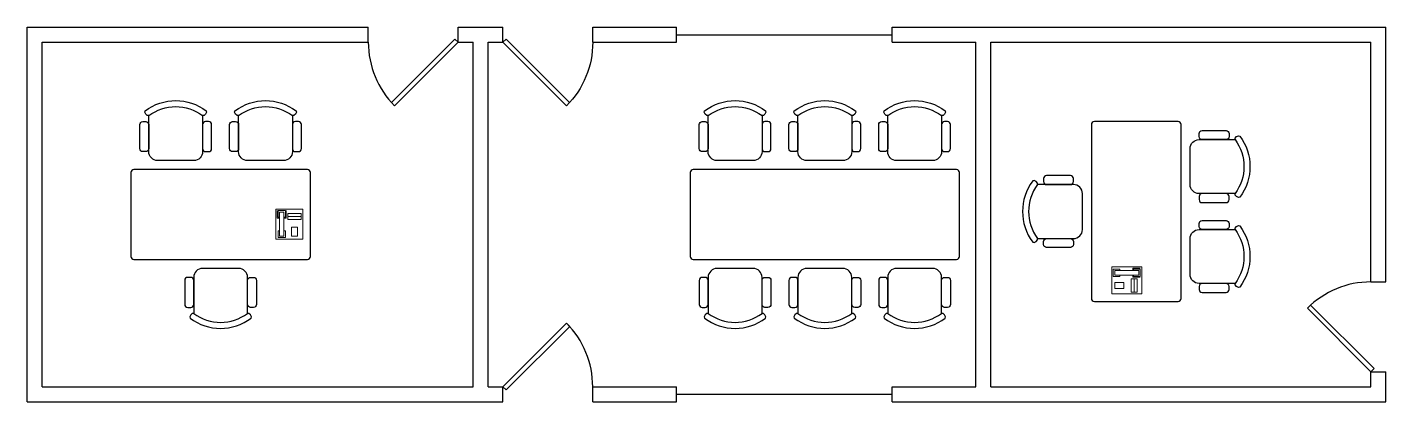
# Model space of a CAD drawing. Header units: inches. Extents: x 88 to 542, y 110 to 235.
import ezdxf

# ---------------------------------------------------------------- set-up
doc = ezdxf.new("R2010")
doc.units = ezdxf.units.IN
for name, color, linetype in [('Door', 3, 'Continuous'), ('Furniture', 2, 'Continuous'), ('Glass', 6, 'Continuous'), ('Walls', 1, 'Continuous')]:
    doc.layers.add(name, color=color, linetype=linetype)
doc.layers.add('Equipment', color=4, linetype='Continuous', lineweight=15)

# ---------------------------------------------------------------- blocks, each defined once
blk = doc.blocks.new('Phone')
at = {"linetype": 'Continuous'}
for p, q in [((-4.5, -5), (-4.5, 5)), ((-4.5, 5), (4.5, 5)), ((4.5, 5), (4.5, -5)), ((-4, 4.5), (-4, 2)), ((-4, 2), (-3.25, 2)), ((-3.75, 4.5), (-3.75, 2.25)), ((-1.25, 4.5), (-3.75, 4.5)), ((-3.75, 2.25), (-3.25, 2.25)), ((-3.25, 4), (-3.25, -4)), ((-3.25, 4), (-1.75, 4)), ((-1.75, -4), (-1.75, 4)), ((-1.75, 2.25), (-1.25, 2.25)), ((-1.75, 2), (-1, 2)), ((-1.25, 2.25), (-1.25, 4.5)), ((-1, 2), (-1, 4.5)), ((4, 3.5), (-0.5, 3.5)), ((-0.5, 3.5), (-0.5, 1.5)), ((-0.5, 2.5), (4, 2.5)), ((-0.5, 1.5), (4, 1.5)), ((4, 1.5), (4, 3.5)), ((-3.75, -2.25), (-3.25, -2.25)), ((-3.75, -4.5), (-3.75, -2.25)), ((-1.25, -4.5), (-3.75, -4.5)), ((-3.25, -4), (-1.75, -4)), ((-1.75, -2.25), (-1.25, -2.25)), ((-1.25, -2.25), (-1.25, -4.5)), ((2.75, -1), (0.75, -1)), ((0.75, -1), (0.75, -4)), ((0.75, -4), (2.75, -4)), ((2.75, -4), (2.75, -1)), ((4.5, -5), (-4.5, -5))]:
    blk.add_line(p, q, dxfattribs=at)
blk = doc.blocks.new('Desk')
blk.add_lwpolyline([(-30, 1, 0.414214), (-29, 0), (29, 0, 0.414214), (30, 1), (30, 29, 0.414214), (29, 30), (-29, 30, 0.414214), (-30, 29)], format="xyb", close=True)
at = {"layer": 'Equipment'}
blk.add_blockref('Phone', (22.93, 11.81), dxfattribs=at)
blk = doc.blocks.new('Chair')
for p, q in [((6, 0), (-6, 0)), ((-9, -3), (-9, -15)), ((9, -15), (9, -3))]:
    blk.add_line(p, q)
for points in [[(-9, -4, 0.414214), (-10, -3), (-11, -3, 0.414214), (-12, -4), (-12, -12, 0.414214), (-11, -13), (-10, -13, 0.414214), (-9, -12)], [(9, -4, -0.414214), (10, -3), (11, -3, -0.414214), (12, -4), (12, -12, -0.414214), (11, -13), (10, -13, -0.414214), (9, -12)]]:
    blk.add_lwpolyline(points, format="xyb", close=True)
for centre, radius, start, end in [((-6, -3), 3, 90, 180), ((6, -3), 3, 0, 90), ((0, -3), 17, 233.1301, 306.8699), ((0, -3), 15, 233.1301, 306.8699)]:
    blk.add_arc(centre, radius, start, end)
for points in [[(-9, -15), (-9.53, -14.6), (-10.73, -16.2), (-10.2, -16.6)], [(10.2, -16.6), (10.73, -16.2), (9.53, -14.6), (9, -15)]]:
    blk.add_open_spline(points, degree=3)
blk = doc.blocks.new('Door')
at = {"color": 0}
blk.add_lwpolyline([(0, 0), (1.06, -1.06), (22.27, 20.15), (21.21, 21.21)], close=True, dxfattribs=at)
blk.add_arc((0, 0), 30, 0, 45, dxfattribs=at)

msp = doc.modelspace()

# ---------------------------------------------------------------- linework, layer by layer
at = {"layer": 'Door'}
msp.add_lwpolyline([(246.53, 115.4), (247.59, 114.34), (268.81, 135.55), (267.75, 136.61)], close=True, dxfattribs=at)
msp.add_arc((246.53, 115.4), 30, 0, 45, dxfattribs=at)
at = {"layer": 'Furniture'}
msp.add_lwpolyline([(309.08, 158.9, 0.414214), (310.08, 157.9), (398.08, 157.9, 0.414214), (399.08, 158.9), (399.08, 186.9, 0.414214), (398.08, 187.9), (310.08, 187.9, 0.414214), (309.08, 186.9)], format="xyb", close=True, dxfattribs=at)
at = {"layer": 'Glass'}
for p, q in [((304.53, 232.9), (376.53, 232.9)), ((304.53, 112.9), (376.53, 112.9))]:
    msp.add_line(p, q, dxfattribs=at)
at = {"layer": 'Walls'}
for p, q in [((87.53, 110.4), (87.53, 235.4)), ((87.53, 235.4), (201.53, 235.4)), ((201.53, 230.4), (201.53, 235.4)), ((231.53, 230.4), (231.53, 235.4)), ((231.53, 235.4), (246.53, 235.4)), ((246.53, 230.4), (246.53, 235.4)), ((276.53, 230.4), (276.53, 235.4)), ((276.53, 235.4), (304.53, 235.4)), ((304.53, 230.4), (304.53, 235.4)), ((376.53, 230.4), (376.53, 235.4)), ((376.53, 235.4), (541.53, 235.4)), ((541.53, 150.4), (541.53, 235.4)), ((92.53, 115.4), (92.53, 230.4)), ((92.53, 230.4), (201.53, 230.4)), ((231.53, 230.4), (236.53, 230.4)), ((236.53, 115.4), (236.53, 230.4)), ((241.53, 115.4), (241.53, 230.4)), ((241.53, 230.4), (246.53, 230.4)), ((276.53, 230.4), (304.53, 230.4)), ((376.53, 230.4), (404.53, 230.4)), ((404.53, 115.4), (404.53, 230.4)), ((409.53, 115.4), (409.53, 230.4)), ((409.53, 230.4), (536.53, 230.4)), ((536.53, 150.4), (536.53, 230.4)), ((536.53, 150.4), (541.53, 150.4)), ((536.53, 115.4), (536.53, 120.4)), ((536.53, 120.4), (541.53, 120.4)), ((541.53, 110.4), (541.53, 120.4)), ((92.53, 115.4), (236.53, 115.4)), ((241.53, 115.4), (246.53, 115.4)), ((246.53, 110.4), (246.53, 115.4)), ((276.53, 110.4), (276.53, 115.4)), ((276.53, 115.4), (304.53, 115.4)), ((304.53, 110.4), (304.53, 115.4)), ((376.53, 110.4), (376.53, 115.4)), ((376.53, 115.4), (404.53, 115.4)), ((409.53, 115.4), (536.53, 115.4)), ((87.53, 110.4), (246.53, 110.4)), ((276.53, 110.4), (304.53, 110.4)), ((376.53, 110.4), (541.53, 110.4))]:
    msp.add_line(p, q, dxfattribs=at)

# ---------------------------------------------------------------- block references
at = {"layer": 'Door'}
for p, rotation in [((231.53, 230.4), 180), ((536.53, 120.4), 90)]:
    msp.add_blockref('Door', p, dxfattribs=dict(at, rotation=rotation))
at = {"layer": 'Door', "xscale": -1, "rotation": 180}
msp.add_blockref('Door', (246.53, 230.4), dxfattribs=at)
at = {"layer": 'Furniture', "xscale": -1}
for p, rotation in [((137.17, 190.9), 180), ((167.17, 190.9), 180), ((324.08, 190.9), 180), ((354.08, 190.9), 180), ((384.08, 190.9), 180), ((476.14, 188.88), 90), ((476.14, 158.88), 90)]:
    msp.add_blockref('Chair', p, dxfattribs=dict(at, rotation=rotation))
at = {"layer": 'Furniture', "rotation": 270}
for name, p in [('Desk', (443.14, 173.88)), ('Chair', (440.14, 173.88))]:
    msp.add_blockref(name, p, dxfattribs=at)
at = {"layer": 'Furniture'}
for name, p in [('Desk', (152.17, 157.9)), ('Chair', (152.17, 154.9)), ('Chair', (324.08, 154.9)), ('Chair', (354.08, 154.9)), ('Chair', (384.08, 154.9))]:
    msp.add_blockref(name, p, dxfattribs=at)

doc.saveas('drawing.dxf')
